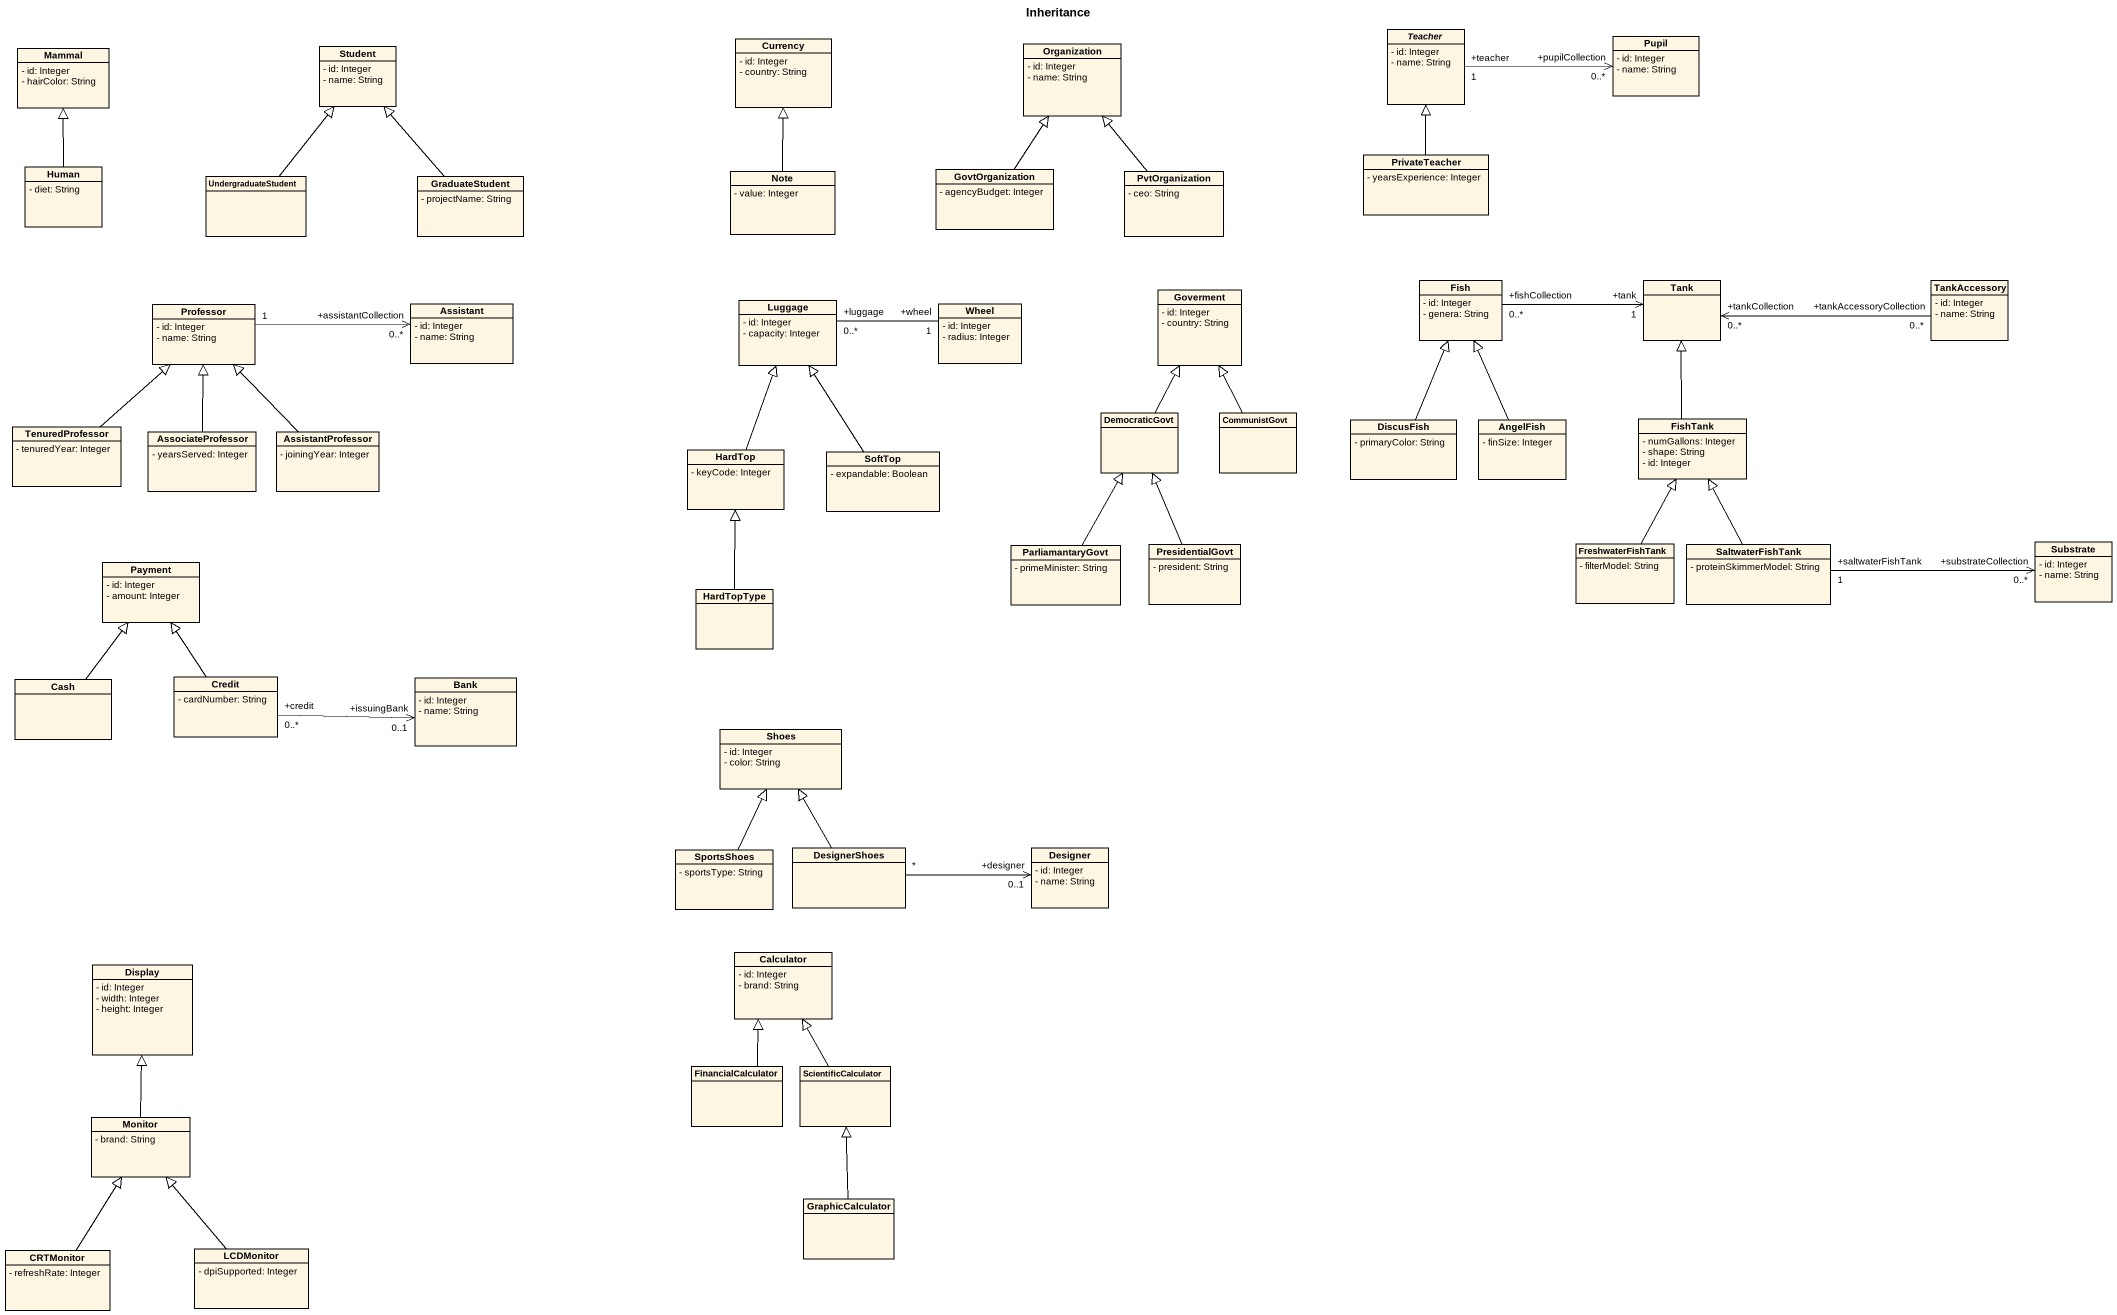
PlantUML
@startuml
title Inheritance
hide circle
hide empty members
skinparam classAttributeIconSize 0
abstract class Teacher {
  - id: Integer
  - name: String
}
class Mammal {
  - id: Integer
  - hairColor: String
}
class Student {
  - id: Integer
  - name: String
}
class Currency {
  - id: Integer
  - country: String
}
class Organization {
  - id: Integer
  - name: String
}
class Pupil {
  - id: Integer
  - name: String
}
class Human {
  - diet: String
}
class UndergraduateStudent
class GraduateStudent {
  - projectName: String
}
class "Note" as Note_ {
  - value: Integer
}
class GovtOrganization {
  - agencyBudget: Integer
}
class PvtOrganization {
  - ceo: String
}
class PrivateTeacher {
  - yearsExperience: Integer
}
class Luggage {
  - id: Integer
  - capacity: Integer
}
class Goverment {
  - id: Integer
  - country: String
}
class Fish {
  - id: Integer
  - genera: String
}
class Tank
class TankAccessory {
  - id: Integer
  - name: String
}
class Professor {
  - id: Integer
  - name: String
}
class Assistant {
  - id: Integer
  - name: String
}
class Wheel {
  - id: Integer
  - radius: Integer
}
class DemocraticGovt
class CommunistGovt
class FishTank {
  - numGallons: Integer
  - shape: String
  - id: Integer
}
class TenuredProfessor {
  - tenuredYear: Integer
}
class AssociateProfessor {
  - yearsServed: Integer
}
class AssistantProfessor {
  - joiningYear: Integer
}
class HardTop {
  - keyCode: Integer
}
class SoftTop {
  - expandable: Boolean
}
class DiscusFish {
  - primaryColor: String
}
class AngelFish {
  - finSize: Integer
}
class Payment {
  - id: Integer
  - amount: Integer
}
class ParliamantaryGovt {
  - primeMinister: String
}
class PresidentialGovt {
  - president: String
}
class FreshwaterFishTank {
  - filterModel: String
}
class SaltwaterFishTank {
  - proteinSkimmerModel: String
}
class Substrate {
  - id: Integer
  - name: String
}
class HardTopType
class Cash
class Credit {
  - cardNumber: String
}
class Bank {
  - id: Integer
  - name: String
}
class Shoes {
  - id: Integer
  - color: String
}
class SportsShoes {
  - sportsType: String
}
class DesignerShoes
class Designer {
  - id: Integer
  - name: String
}
class Calculator {
  - id: Integer
  - brand: String
}
class Display {
  - id: Integer
  - width: Integer
  - height: Integer
}
class FinancialCalculator
class ScientificCalculator
class Monitor {
  - brand: String
}
class GraphicCalculator
class CRTMonitor {
  - refreshRate: Integer
}
class LCDMonitor {
  - dpiSupported: Integer
}
Teacher "+teacher\n1" -right-> "+pupilCollection\n0..*" Pupil
Human -up-|> Mammal
UndergraduateStudent -up-|> Student
GraduateStudent -up-|> Student
Note_ -up-|> Currency
GovtOrganization -up-|> Organization
PvtOrganization -up-|> Organization
PrivateTeacher -up-|> Teacher
Luggage "+luggage\n0..*" -right- "+wheel\n1" Wheel
Fish "+fishCollection\n0..*" -right-> "+tank\n1" Tank
Tank "+tankCollection\n0..*" <-right- "+tankAccessoryCollection\n0..*" TankAccessory
Professor "1" -right-> "+assistantCollection\n0..*" Assistant
DemocraticGovt -up-|> Goverment
CommunistGovt -up-|> Goverment
FishTank -up-|> Tank
TenuredProfessor -up-|> Professor
AssociateProfessor -up-|> Professor
AssistantProfessor -up-|> Professor
HardTop -up-|> Luggage
SoftTop -up-|> Luggage
DiscusFish -up-|> Fish
AngelFish -up-|> Fish
ParliamantaryGovt -up-|> DemocraticGovt
PresidentialGovt -up-|> DemocraticGovt
FreshwaterFishTank -up-|> FishTank
SaltwaterFishTank -up-|> FishTank
SaltwaterFishTank "+saltwaterFishTank\n1" -right-> "+substrateCollection\n0..*" Substrate
HardTopType -up-|> HardTop
Cash -up-|> Payment
Credit -up-|> Payment
Credit "+credit\n0..*" -right-> "+issuingBank\n0..1" Bank
SportsShoes -up-|> Shoes
DesignerShoes -up-|> Shoes
DesignerShoes "*" -right-> "+designer\n0..1" Designer
FinancialCalculator -up-|> Calculator
ScientificCalculator -up-|> Calculator
Monitor -up-|> Display
GraphicCalculator -up-|> ScientificCalculator
CRTMonitor -up-|> Monitor
LCDMonitor -up-|> Monitor
@enduml
